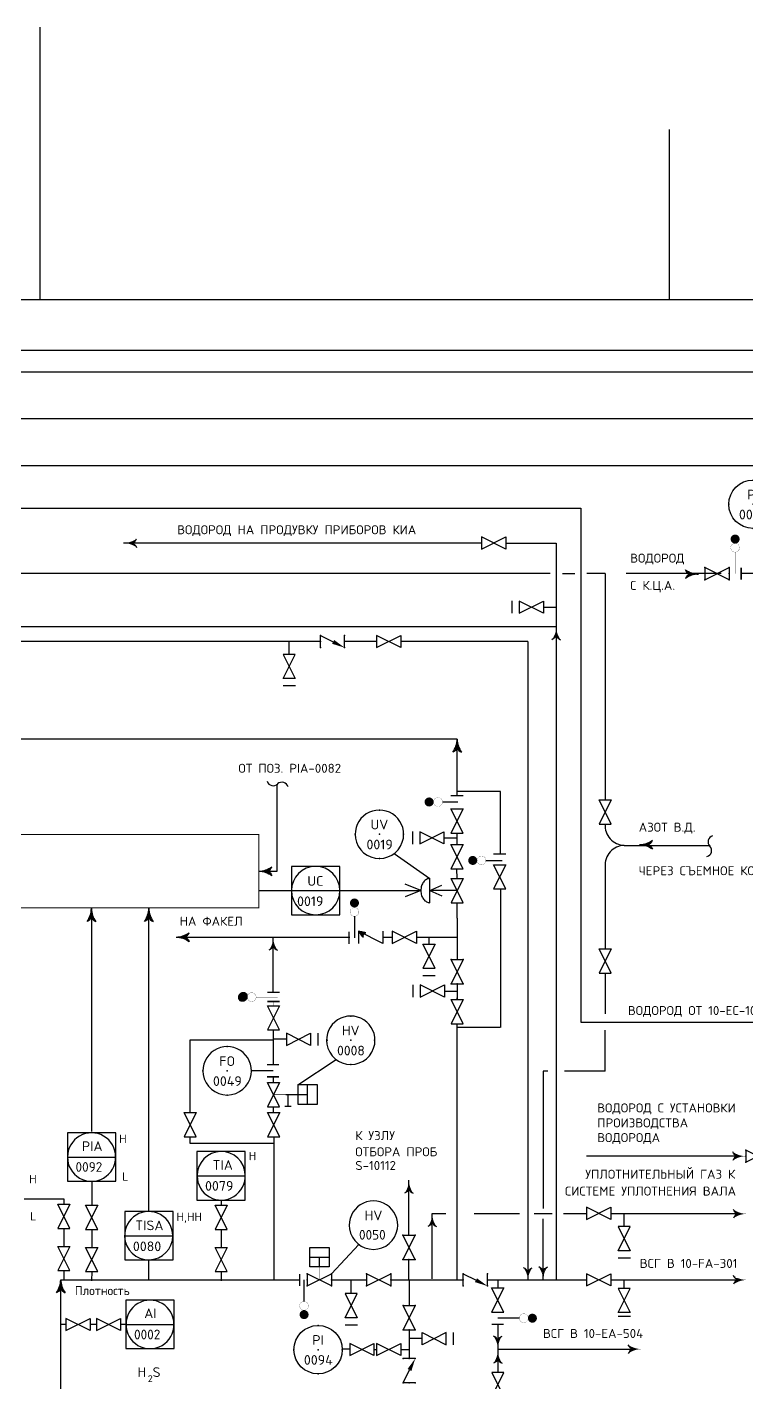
# Model space of a CAD drawing. Extents: x 230 to 652, y 120 to 276.
# Drawn here: x 263.95 to 274.35, y 133.22 to 152.81 of the extents above; entities that cross this region are included whole.
import ezdxf
from ezdxf.enums import TextEntityAlignment as Align

# ---------------------------------------------------------------- set-up
doc = ezdxf.new("R2010")
doc.units = 0
doc.header["$MEASUREMENT"] = 0
for name, pattern in [('DASH', [0.15625, 0.09375, -0.0625]), ('HIDDEN', [0.125, 0.0625, -0.0625]), ('PHANTOM', [0.84375, 0.375, -0.09375, 0.09375, -0.09375, 0.09375, -0.09375]), ('SDASH', [0.09375, 0.046875, -0.046875])]:
    doc.linetypes.add(name, pattern=pattern)
doc.layers.get('0').update_dxf_attribs({"linetype": 'CONTINUOUS'})
for name, color, linetype in [('IN-ATTRIBS', 7, 'CONTINUOUS'), ('IN-ELECTRICAL', 7, 'HIDDEN'), ('IN-EQUIPMENT', 7, 'CONTINUOUS'), ('IN-INST-TAP', 7, 'CONTINUOUS'), ('IN-INSTRUMENT', 7, 'SDASH'), ('IN-MAJ-PROC', 3, 'CONTINUOUS'), ('IN-MIN-PROC', 7, 'CONTINUOUS'), ('IN-SOFTWARE', 7, 'CONTINUOUS')]:
    doc.layers.add(name, color=color, linetype=linetype)
doc.styles.add('ATTRIBS', font='SIMPLEX', dxfattribs={"width": 0.8, "height": 0.125})
doc.styles.add('NARROW', font='simplex', dxfattribs={"width": 0.75, "height": 0.1})
doc.styles.add('S1', font='SIMPLEX.shx')
doc.styles.add('SIMPLEX', font='SIMPLEX')

# ---------------------------------------------------------------- blocks, each defined once
blk = doc.blocks.new('BUBTEXT')
at = {"layer": 'IN-ATTRIBS'}
for p in [(0, 0.25), (-0.25, 0), (0, 0), (0.25, 0), (0, -0.25)]:
    blk.add_point(p, dxfattribs=at)
at = {"layer": 'IN-ATTRIBS', "flags": 1}
for tag, style, width, p in [('IDNUM', 'ATTRIBS', 0.8, (0.009, 0.584)), ('DWGNO', 'ATTRIBS', 0.8, (0.003, 0.447)), ('FILENO', 'ATTRIBS', 0.8, (-0.003, 0.311)), ('LOC', 'ATTRIBS', 0.8, (-0.08, -0.422)), ('SIG', 'ATTRIBS', 0.8, (-0.087, -0.563)), ('INSTALL', 'ATTRIBS', 0.8, (-0.087, -0.699)), ('SERV', 'ATTRIBS', 0.8, (-0.083, -0.838)), ('DATE', 'ATTRIBS', 0.8, (-0.088, -0.969)), ('DES', 'NARROW', 0.75, (-0.087, -1.102)), ('CSYS', 'NARROW', 0.75, (-0.087, -1.243))]:
    blk.add_attdef(tag, text='', height=0.1, dxfattribs=dict(at, style=style, width=width)).set_placement(p, align=Align.CENTER)
at = {"layer": 'IN-ATTRIBS', "style": 'ATTRIBS', "flags": 1}
blk.add_attdef('SYSCDI', text='', height=0.1, dxfattribs=at).set_placement((-0.312, 0.312), align=Align.RIGHT)
at = {"layer": 'IN-ATTRIBS', "style": 'S1'}
for tag, p in [('XT', (0.324, 0.257)), ('A1', (0.323, 0.115)), ('A2', (0.323, -0.035)), ('A3', (0.323, -0.185)), ('RES', (0.323, -0.342))]:
    blk.add_attdef(tag, p, '', height=0.1, dxfattribs=at)
at = {"layer": 'IN-ATTRIBS', "style": 'ATTRIBS'}
blk.add_attdef('SYSCDV', text='', height=0.1, dxfattribs=at).set_placement((-0.312, 0.141), align=Align.RIGHT)
at = {"layer": 'IN-ATTRIBS', "style": 'S1'}
for tag, p in [('INSTTYPE', (0, 0.05)), ('TAGNUM', (0.002, -0.156)), ('MD', (0.402, -0.565)), ('SZ', (0.402, -0.696))]:
    blk.add_attdef(tag, text='', height=0.1, dxfattribs=at).set_placement(p, align=Align.CENTER)
blk = doc.blocks.new('VALVTEXT')
at = {"layer": 'IN-ATTRIBS'}
for p in [(0, 0.0625), (0, 0), (0.25, 0.0625), (0.25, 0), (0, -0.0625), (0.25, -0.0625)]:
    blk.add_point(p, dxfattribs=at)
at = {"layer": 'IN-ATTRIBS', "style": 'S1', "flags": 1}
for tag, p in [('IDNUM', (0.125, 0.5625)), ('DWGNO', (0.125, 0.4375)), ('FILENO', (0.125, 0.3125))]:
    blk.add_attdef(tag, text='', height=0.1, dxfattribs=at).set_placement(p, align=Align.CENTER)
at = {"layer": 'IN-ATTRIBS', "style": 'S1'}
for tag, p in [('MODE', (0.125, 0.078125)), ('SIZE', (0.125, -0.1875))]:
    blk.add_attdef(tag, text='', height=0.1, dxfattribs=at).set_placement(p, align=Align.CENTER)

msp = doc.modelspace()

# ---------------------------------------------------------------- hatches: boundary and pattern name
for points in [[(269.761, 141.551, 1), (269.761, 141.679, 1)], [(270.392, 140.707, 1), (270.392, 140.834, 1)], [(268.619, 140.156, 1), (268.746, 140.156, 1)], [(267.891, 134.208, 1), (268.018, 134.208, 0.373738), (267.963, 134.272, -0.070186), (267.945, 134.272, 0.373738)]]:
    msp.add_hatch(color=2).paths.add_polyline_path(points)
at = {"linetype": 'Continuous'}
h = msp.add_hatch(dxfattribs=at)
h.set_pattern_fill('ANSI31', color=2, scale=0.0014, style=0)
h.set_pattern_definition([(135, (1078.93665225, 116.57192831), (0.000123743686708, 0.000123743686708), [])])
h.paths.add_polyline_path([(268.743, 139.747), (268.806, 139.663), (268.811, 139.713), (268.849, 139.725)])
h = msp.add_hatch(dxfattribs=at)
h.set_pattern_fill('ANSI31', color=2, scale=0.001, style=0)
h.set_pattern_definition([(134.945972343, (282.26745183, -419.68651893), (-8.847165506e-05, -8.8304961643e-05), [])])
edge = h.paths.add_edge_path()
edge.add_arc((267.07, 138.799), 0.0638, 269.946, 449.946)
edge.add_arc((267.07, 138.799), 0.0638, 89.946, 269.946)

# ---------------------------------------------------------------- linework, layer by layer
at = {"color": 4, "linetype": 'Continuous'}
msp.add_line((264.139, 148.873), (264.139, 152.811), dxfattribs=at)
at = {"linetype": 'Continuous'}
for p, q in [((273.237, 148.873), (273.237, 151.33)), ((267.567, 140.616), (267.567, 141.872)), ((269.255, 140.87), (269.774, 140.51)), ((267.301, 140.616), (267.567, 140.616)), ((267.772, 140.335), (268.472, 140.335)), ((269.642, 140.335), (269.417, 140.426)), ((269.642, 140.335), (269.417, 140.243)), ((269.774, 140.335), (269.944, 140.412)), ((269.774, 140.335), (269.944, 140.257)), ((269.774, 140.335), (269.944, 140.257)), ((267.866, 137.527), (268.416, 137.894)), ((264.535, 136.485), (265.235, 136.485)), ((266.405, 136.214), (267.105, 136.214)), ((265.362, 135.349), (266.062, 135.349)), ((268.351, 134.797), (268.744, 135.223)), ((265.378, 134.067), (266.078, 134.067))]:
    msp.add_line(p, q, dxfattribs=at)
at = {"color": 6, "linetype": 'Continuous'}
msp.add_line((229.992, 148.873), (499.167, 148.873), dxfattribs=at)
at = {"color": 5, "linetype": 'Continuous'}
for p, q in [((248.725, 148.144), (283.903, 148.144)), ((250.059, 145.861), (271.953, 145.861)), ((271.953, 145.861), (271.953, 138.435)), ((270.52, 145.356), (265.346, 145.356)), ((270.87, 145.356), (271.6, 145.356)), ((271.6, 145.356), (271.6, 145.065)), ((271.6, 145.065), (271.599, 144.147)), ((271.513, 144.918), (263.202, 144.916)), ((271.69, 144.918), (271.866, 144.918)), ((272.306, 144.918), (272.039, 144.918)), ((272.306, 144.918), (272.306, 141.646)), ((268.19, 143.933), (251.475, 143.928)), ((269.002, 143.933), (268.54, 143.933)), ((271.188, 143.933), (269.352, 143.933)), ((271.188, 143.933), (271.188, 134.716)), ((270.167, 142.522), (257.736, 142.522)), ((270.167, 141.711), (270.167, 142.522)), ((270.792, 141.768), (270.167, 141.768)), ((270.792, 140.866), (270.792, 141.768)), ((270.167, 140.999), (270.167, 141.164)), ((272.582, 140.988), (273.823, 140.988)), ((270.167, 140.51), (270.164, 140.649)), ((272.306, 140.681), (272.306, 140.361)), ((270.792, 140.358), (270.792, 138.356)), ((272.306, 140.361), (272.306, 139.492)), ((270.167, 139.936), (270.167, 140.16)), ((270.167, 139.936), (270.167, 139.342)), ((268.615, 139.659), (266.238, 139.659)), ((267.509, 138.864), (267.509, 139.659)), ((269.229, 139.659), (269.093, 139.659)), ((269.853, 139.659), (269.579, 139.659)), ((270.167, 139.659), (269.853, 139.659)), ((272.306, 139.142), (272.306, 138.553)), ((270.167, 138.99), (270.167, 138.759)), ((267.512, 137.819), (267.512, 138.322)), ((270.788, 138.356), (270.163, 138.356)), ((270.167, 134.71), (270.167, 138.41)), ((271.953, 138.435), (278.495, 138.435)), ((272.306, 137.727), (272.306, 138.316)), ((266.307, 137.128), (266.307, 138.177)), ((266.307, 138.177), (267.512, 138.177)), ((271.476, 137.727), (271.409, 137.727)), ((271.409, 137.727), (271.409, 135.743)), ((272.306, 137.727), (271.718, 137.727)), ((267.512, 137.562), (267.512, 137.637)), ((267.512, 137.128), (267.512, 137.212)), ((266.307, 136.682), (266.307, 136.778)), ((267.516, 136.778), (267.516, 134.71)), ((267.516, 136.682), (266.307, 136.682)), ((274.222, 136.497), (272.035, 136.497)), ((269.47, 135.355), (269.469, 136.15)), ((263.908, 135.88), (264.481, 135.879)), ((264.481, 135.879), (264.481, 135.804)), ((269.806, 134.725), (269.806, 135.668)), ((269.806, 135.668), (270.004, 135.668)), ((270.411, 135.668), (270.939, 135.668)), ((270.938, 135.668), (271.069, 135.668)), ((271.282, 135.668), (271.538, 135.668)), ((271.409, 134.71), (271.409, 135.592)), ((271.703, 135.668), (272.036, 135.668)), ((272.386, 135.668), (274.216, 135.668)), ((264.481, 135.454), (264.481, 135.198)), ((264.885, 135.438), (264.885, 135.183)), ((269.47, 134.71), (269.47, 135.005)), ((264.481, 134.845), (264.481, 134.711)), ((264.885, 134.83), (264.884, 134.695)), ((269.473, 134.71), (269.473, 134.34)), ((270.754, 134.71), (270.754, 134.594)), ((269.473, 133.99), (269.473, 133.585)), ((270.754, 134.072), (270.754, 133.703)), ((270.754, 133.711), (272.703, 133.711)), ((270.754, 133.703), (270.754, 133.37))]:
    msp.add_line(p, q, dxfattribs=at)
at = {"color": 3, "linetype": 'Continuous'}
for p, q in [((283.709, 147.824), (249.153, 147.824)), ((283.709, 147.149), (249.55, 147.149)), ((283.709, 146.474), (249.924, 146.474)), ((273.982, 144.914), (272.609, 144.914)), ((276.114, 144.914), (274.271, 144.914)), ((271.599, 144.147), (257.322, 144.147)), ((271.599, 144.147), (271.599, 134.71)), ((264.439, 131.64), (264.438, 134.605)), ((264.439, 134.71), (267.892, 134.71)), ((268.351, 134.71), (268.858, 134.71)), ((269.208, 134.71), (270.254, 134.71)), ((270.604, 134.71), (270.788, 134.71)), ((270.788, 134.71), (271.926, 134.71)), ((271.926, 134.71), (272.036, 134.71)), ((272.386, 134.71), (273.597, 134.71)), ((273.597, 134.71), (274.113, 134.71)), ((274.113, 134.71), (274.214, 134.71))]:
    msp.add_line(p, q, dxfattribs=at)
at = {"color": 2, "linetype": 'Continuous'}
for p, q in [((270.957, 144.521), (270.957, 144.341)), ((271.413, 144.431), (271.599, 144.431)), ((267.74, 143.748), (267.74, 143.933)), ((267.829, 143.291), (267.65, 143.291)), ((269.519, 141.188), (269.519, 141.008)), ((269.975, 141.098), (270.16, 141.098)), ((268.849, 139.725), (268.743, 139.747)), ((268.743, 139.747), (268.806, 139.663)), ((268.806, 139.663), (268.811, 139.713)), ((268.811, 139.713), (268.849, 139.725)), ((269.76, 139.563), (269.76, 139.659)), ((269.67, 139.106), (269.85, 139.106)), ((269.526, 138.974), (269.526, 138.794)), ((269.982, 138.884), (270.167, 138.884)), ((267.698, 138.186), (267.512, 138.186)), ((268.154, 138.276), (268.154, 138.096)), ((267.721, 137.387), (267.721, 137.221)), ((267.769, 137.217), (267.678, 137.217)), ((272.582, 135.482), (272.582, 135.668)), ((272.671, 135.026), (272.492, 135.026)), ((268.636, 134.512), (268.636, 134.697)), ((272.582, 134.588), (272.582, 134.705)), ((264.512, 134.067), (264.439, 134.067)), ((268.725, 134.056), (268.546, 134.056)), ((272.671, 134.181), (272.492, 134.181)), ((269.659, 133.861), (269.473, 133.861)), ((270.115, 133.772), (270.115, 133.951)), ((268.964, 133.705), (269.001, 133.705))]:
    msp.add_line(p, q, dxfattribs=at)
at = {"color": 2}
for p, q in [((271.063, 144.343), (271.413, 144.518)), ((271.413, 144.343), (271.063, 144.518)), ((271.063, 144.518), (271.063, 144.343)), ((271.413, 144.518), (271.413, 144.343)), ((268.54, 143.845), (268.54, 144.02)), ((267.827, 143.748), (267.652, 143.748)), ((267.652, 143.398), (267.827, 143.748)), ((267.652, 143.748), (267.827, 143.398)), ((267.827, 143.398), (267.652, 143.398)), ((270.077, 141.711), (270.252, 141.711)), ((272.393, 141.646), (272.218, 141.296)), ((272.218, 141.646), (272.393, 141.646)), ((272.393, 141.296), (272.218, 141.646)), ((269.953, 141.615), (270.175, 141.615)), ((272.218, 141.296), (272.393, 141.296)), ((269.625, 141.186), (269.625, 141.011)), ((269.975, 141.011), (269.625, 141.186)), ((269.625, 141.011), (269.975, 141.186)), ((269.975, 141.186), (269.975, 141.011)), ((270.694, 140.866), (270.869, 140.866)), ((270.583, 140.771), (270.819, 140.771)), ((270.869, 140.358), (270.694, 140.708)), ((270.694, 140.708), (270.869, 140.708)), ((270.869, 140.708), (270.694, 140.358)), ((269.774, 140.16), (269.774, 140.51)), ((270.167, 140.335), (269.774, 140.335)), ((270.694, 140.358), (270.869, 140.358)), ((268.683, 139.965), (268.683, 139.652)), ((269.093, 139.572), (268.743, 139.747)), ((268.743, 139.747), (268.743, 139.572)), ((269.093, 139.747), (269.093, 139.572)), ((269.229, 139.747), (269.229, 139.572)), ((269.579, 139.572), (269.229, 139.747)), ((269.229, 139.572), (269.579, 139.747)), ((269.579, 139.747), (269.579, 139.572)), ((269.848, 139.213), (269.673, 139.563)), ((269.848, 139.563), (269.673, 139.213)), ((269.673, 139.563), (269.848, 139.563)), ((272.393, 139.142), (272.218, 139.492)), ((272.218, 139.492), (272.393, 139.492)), ((272.393, 139.492), (272.218, 139.142)), ((269.673, 139.213), (269.848, 139.213)), ((272.218, 139.142), (272.393, 139.142)), ((269.632, 138.971), (269.632, 138.796)), ((269.982, 138.796), (269.632, 138.971)), ((269.632, 138.796), (269.982, 138.971)), ((269.982, 138.971), (269.982, 138.796)), ((268.048, 138.098), (267.698, 138.273)), ((267.698, 138.098), (268.048, 138.273)), ((267.698, 138.273), (267.698, 138.098)), ((268.048, 138.273), (268.048, 138.098)), ((268.006, 137.247), (268.006, 137.527)), ((267.691, 137.387), (268.006, 137.387)), ((272.494, 135.482), (272.669, 135.132)), ((272.494, 135.132), (272.669, 135.482)), ((272.669, 135.482), (272.494, 135.482)), ((268.036, 135.04), (268.316, 135.04)), ((268.176, 134.9), (268.176, 135.04)), ((272.669, 135.132), (272.494, 135.132)), ((270.604, 134.622), (270.604, 134.797)), ((267.954, 134.397), (267.954, 134.71)), ((272.669, 134.588), (272.494, 134.588)), ((272.494, 134.238), (272.669, 134.588)), ((272.494, 134.588), (272.669, 134.238)), ((268.723, 134.512), (268.548, 134.512)), ((268.548, 134.512), (268.723, 134.162)), ((268.548, 134.162), (268.723, 134.512)), ((272.669, 134.238), (272.494, 134.238)), ((268.723, 134.162), (268.548, 134.162)), ((271.067, 134.157), (270.754, 134.157)), ((269.659, 133.949), (270.009, 133.774)), ((270.009, 133.949), (269.659, 133.774)), ((269.659, 133.774), (269.659, 133.949)), ((270.009, 133.774), (270.009, 133.949)), ((269.561, 133.574), (269.386, 133.574)), ((270.667, 133.02), (270.842, 133.37)), ((270.667, 133.37), (270.842, 133.02)), ((270.842, 133.37), (270.667, 133.37))]:
    msp.add_line(p, q, dxfattribs=at)
at = {"color": 7, "linetype": 'Continuous'}
msp.add_line((268.512, 133.712), (268.614, 133.712), dxfattribs=at)
at = {"color": 5, "linetype": 'Continuous'}
for points in [[(265.471, 145.356, 0.206864), (265.534, 145.419)], [(265.471, 145.356, -0.206864), (265.534, 145.294)], [(271.599, 144.022, -0.206864), (271.536, 143.96)], [(271.599, 144.022, 0.206864), (271.661, 143.96)], [(270.167, 142.522, 0.150368), (270.23, 142.335, 0.150368)], [(270.167, 142.397, -0.206864), (270.105, 142.335, -0.206864)], [(270.167, 142.397, 0.206864), (270.23, 142.335, 0.206864)], [(272.928, 140.999, 0.206864), (272.991, 141.061)], [(272.803, 140.999, -0.150368), (272.991, 140.936)], [(272.928, 140.999, -0.206864), (272.991, 140.936)], [(266.23, 139.664, 0.206864), (266.292, 139.726)], [(266.105, 139.664, -0.150368), (266.292, 139.601)], [(266.23, 139.664, -0.206864), (266.292, 139.601)], [(267.509, 139.534, -0.206864), (267.446, 139.472, -0.206864)], [(267.509, 139.534, 0.206864), (267.571, 139.472, 0.206864)], [(274.214, 136.497, -0.206864), (274.151, 136.559, -0.206864)], [(274.214, 136.497, 0.206864), (274.151, 136.434, 0.206864)], [(269.469, 136.025, -0.206864), (269.407, 135.962, -0.206864)], [(269.469, 136.025, 0.206864), (269.532, 135.962, 0.206864)], [(274.224, 135.664, -0.206864), (274.161, 135.727, -0.206864)], [(274.224, 135.664, 0.206864), (274.161, 135.602, 0.206864)], [(269.806, 135.543, -0.206864), (269.744, 135.48, -0.206864)], [(269.806, 135.543, 0.206864), (269.869, 135.48, 0.206864)], [(271.19, 134.821, 0.206864), (271.127, 134.884, 0.206864)], [(271.19, 134.821, -0.206864), (271.252, 134.884, -0.206864)], [(271.409, 134.835, 0.206864), (271.346, 134.897, 0.206864)], [(271.409, 134.835, -0.206864), (271.471, 134.897, -0.206864)], [(270.754, 133.836, 0.206864), (270.692, 133.898, 0.206864)], [(270.754, 133.836, -0.206864), (270.817, 133.898, -0.206864)], [(272.702, 133.71, -0.206864), (272.64, 133.773, -0.206864)], [(272.702, 133.71, 0.206864), (272.64, 133.648, 0.206864)], [(270.754, 133.57, -0.206864), (270.692, 133.507, -0.206864)], [(270.754, 133.57, 0.206864), (270.817, 133.507, 0.206864)]]:
    msp.add_lwpolyline(points, format="xyb", dxfattribs=at)
at = {"color": 2}
for points in [[(270.52, 145.269), (270.87, 145.444), (270.87, 145.269), (270.52, 145.444)], [(273.746, 144.827), (274.096, 145.002), (274.096, 144.827), (273.746, 145.002)], [(269.002, 143.845), (269.352, 144.02), (269.352, 143.845), (269.002, 144.02)], [(270.252, 141.164), (270.077, 141.514), (270.252, 141.514), (270.077, 141.164)], [(270.252, 140.649), (270.077, 140.999), (270.252, 140.999), (270.077, 140.649)], [(270.255, 140.16), (270.08, 140.51), (270.255, 140.51), (270.08, 140.16)], [(270.255, 138.99), (270.08, 139.34), (270.255, 139.34), (270.08, 138.99)], [(270.255, 138.41), (270.08, 138.76), (270.255, 138.76), (270.08, 138.41)], [(267.6, 138.672), (267.425, 138.322), (267.6, 138.322), (267.425, 138.672)], [(267.6, 137.562), (267.425, 137.212), (267.6, 137.212), (267.425, 137.562)], [(268.146, 137.247), (268.146, 137.527), (267.866, 137.527), (267.866, 137.247)], [(266.395, 137.128), (266.22, 136.778), (266.395, 136.778), (266.22, 137.128)], [(267.603, 137.128), (267.428, 136.778), (267.603, 136.778), (267.428, 137.128)], [(274.339, 136.409), (274.689, 136.584), (274.689, 136.409), (274.339, 136.584)], [(264.569, 135.454), (264.394, 135.804), (264.569, 135.804), (264.394, 135.454)], [(264.972, 135.438), (264.797, 135.788), (264.972, 135.788), (264.797, 135.438)], [(266.842, 135.438), (266.667, 135.788), (266.842, 135.788), (266.667, 135.438)], [(272.036, 135.585), (272.386, 135.76), (272.386, 135.585), (272.036, 135.76)], [(264.569, 134.845), (264.394, 135.195), (264.569, 135.195), (264.394, 134.845)], [(264.972, 134.83), (264.797, 135.18), (264.972, 135.18), (264.797, 134.83)], [(266.842, 134.83), (266.667, 135.18), (266.842, 135.18), (266.667, 134.83)], [(268.036, 135.18), (268.316, 135.18), (268.316, 134.9), (268.036, 134.9)], [(269.558, 135.005), (269.383, 135.355), (269.558, 135.355), (269.383, 135.005)], [(268.001, 134.622), (268.351, 134.797), (268.351, 134.622), (268.001, 134.797)], [(268.858, 134.622), (269.208, 134.797), (269.208, 134.622), (268.858, 134.797)], [(272.036, 134.622), (272.386, 134.797), (272.386, 134.622), (272.036, 134.797)], [(270.84, 134.244), (270.665, 134.594), (270.84, 134.594), (270.665, 134.244)], [(269.561, 133.99), (269.386, 134.34), (269.561, 134.34), (269.386, 133.99)], [(264.512, 133.979), (264.862, 134.154), (264.862, 133.979), (264.512, 134.154)], [(264.953, 133.979), (265.303, 134.154), (265.303, 133.979), (264.953, 134.154)], [(268.614, 133.617), (268.964, 133.792), (268.964, 133.617), (268.614, 133.792)], [(269.001, 133.617), (269.351, 133.792), (269.351, 133.617), (269.001, 133.792)]]:
    msp.add_lwpolyline(points, close=True, dxfattribs=at)
for points, const_width in [([(274.151, 145.414, 1), (274.216, 145.414, 1)], 0.065), ([(274.12, 145.289, 1), (274.247, 145.289, 1)], 0.0025), ([(269.761, 141.679, -1), (269.761, 141.551, -1)], 0.0025), ([(269.889, 141.679, -1), (269.889, 141.551, -1)], 0.0025), ([(270.392, 140.834, -1), (270.392, 140.707, -1)], 0.0025), ([(270.52, 140.834, -1), (270.52, 140.707, -1)], 0.0025), ([(268.746, 140.156, -1), (268.619, 140.156, -1)], 0.0025), ([(268.746, 140.027, -1), (268.619, 140.027, -1)], 0.0025), ([(267.197, 138.731, 1), (267.197, 138.859, 1)], 0.0025), ([(267.891, 134.335, -1), (268.018, 134.335, -1)], 0.0025), ([(267.891, 134.208, -1), (268.018, 134.208, -1)], 0.0025), ([(271.129, 134.221, 1), (271.129, 134.093, 1)], 0.0025), ([(271.254, 134.189, 1), (271.254, 134.124, 1)], 0.065)]:
    msp.add_lwpolyline(points, format="xyb", close=True, dxfattribs=dict(at, const_width=const_width))
at = {"color": 2, "const_width": 0.005}
for points in [[(274.183, 145.227), (274.183, 144.914)], [(267.259, 138.795), (267.572, 138.795)]]:
    msp.add_lwpolyline(points, dxfattribs=at)
at = {"color": 3, "linetype": 'Continuous'}
for points in [[(273.529, 144.907, -0.206864), (273.467, 144.97, -0.206864)], [(273.529, 144.907, 0.206864), (273.467, 144.845, 0.206864)], [(273.654, 144.907, 0.150368), (273.467, 144.845, 0.150368)], [(274.224, 134.71, -0.206864), (274.161, 134.772, -0.206864)], [(264.438, 134.587, -0.206864), (264.375, 134.525, -0.206864)], [(264.438, 134.712, 0.150368), (264.5, 134.525, 0.150368)], [(264.438, 134.587, 0.206864), (264.5, 134.525, 0.206864)], [(274.224, 134.71, 0.206864), (274.161, 134.647, 0.206864)]]:
    msp.add_lwpolyline(points, format="xyb", dxfattribs=at)
at = {"color": 2}
for points in [[(268.19, 143.845), (268.19, 144.02), (268.375, 143.928)], [(270.254, 134.622), (270.254, 134.797), (270.44, 134.705)], [(269.561, 133.224), (269.386, 133.224), (269.478, 133.409)]]:
    msp.add_lwpolyline(points, dxfattribs=at)
for points in [[(267.426, 140.616, 0.206864), (267.488, 140.678, 0.206864)], [(267.301, 140.616, -0.150368), (267.488, 140.553, -0.150368)], [(267.426, 140.616, -0.206864), (267.488, 140.553, -0.206864)], [(264.88, 140.075, 0.150368), (264.943, 139.887, 0.150368)], [(265.711, 140.076, 0.150368), (265.773, 139.888, 0.150368)], [(264.88, 139.95, -0.206864), (264.818, 139.887, -0.206864)], [(264.88, 139.95, 0.206864), (264.943, 139.887, 0.206864)], [(265.711, 139.951, -0.206864), (265.648, 139.888, -0.206864)], [(265.711, 139.951, 0.206864), (265.773, 139.888, 0.206864)]]:
    msp.add_lwpolyline(points, format="xyb")
for points in [[(268.472, 140.281), (268.472, 140.685), (267.772, 140.685), (267.772, 140.281)], [(267.772, 140.281), (267.772, 139.985), (268.472, 139.985), (268.472, 140.281)], [(265.235, 136.431), (265.235, 136.835), (264.535, 136.835), (264.535, 136.431)], [(267.105, 136.16), (267.105, 136.564), (266.405, 136.564), (266.405, 136.16)], [(264.535, 136.431), (264.535, 136.135), (265.235, 136.135), (265.235, 136.431)], [(266.405, 136.16), (266.405, 135.864), (267.105, 135.864), (267.105, 136.16)], [(266.062, 135.295), (266.062, 135.699), (265.362, 135.699), (265.362, 135.295)], [(265.362, 135.295), (265.362, 134.999), (266.062, 134.999), (266.062, 135.295)], [(266.078, 134.013), (266.078, 134.417), (265.378, 134.417), (265.378, 134.013)], [(265.378, 134.013), (265.378, 133.717), (266.078, 133.717), (266.078, 134.013)]]:
    msp.add_lwpolyline(points)
msp.add_lwpolyline([(269.774, 140.51, 0.126822), (269.725, 140.497, 0.10607), (269.681, 140.458, 0.085783), (269.653, 140.404, 0.075445), (269.642, 140.335, 0.075445), (269.653, 140.266, 0.085783), (269.681, 140.211, 0.10607), (269.725, 140.172, 0.126822), (269.774, 140.16, 0.126822)], format="xyb", dxfattribs=at)
for centre in [(274.443, 145.917), (268.157, 133.702)]:
    msp.add_circle(centre, 0.35)
at = {"color": 3, "linetype": 'Continuous'}
for centre, start, end in [((273.662, 145.243), 234.4623, 268.6678), ((264.102, 134.72), 324.4623, 358.6678)]:
    msp.add_arc(centre, 0.336, start, end, dxfattribs=at)
at = {"color": 5, "linetype": 'Continuous'}
for centre, radius, start, end in [((269.831, 142.53), 0.336, 324.4623, 358.6678), ((272.593, 141.276), 0.288, 176.0202, 267.8251), ((272.795, 141.335), 0.336, 271.3322, 305.5377), ((272.593, 140.701), 0.288, 92.1749, 183.9798), ((266.097, 139.999), 0.336, 271.3322, 305.5377)]:
    msp.add_arc(centre, radius, start, end, dxfattribs=at)
at = {"linetype": 'Continuous'}
for centre, start, end in [((267.508, 141.941), 197.3455, 315.287), ((267.634, 141.81), 14.549, 132.4904), ((273.884, 141.041), 107.3455, 225.287), ((273.753, 140.915), 284.549, 42.4904)]:
    msp.add_arc(centre, 0.0912, start, end, dxfattribs=at)
for centre, radius, start, end in [((269.043, 141.148), 0.35, 351.1529, 188.8471), ((269.043, 141.148), 0.35, 188.8471, 351.1529), ((267.293, 140.952), 0.336, 271.3322, 305.5377), ((268.122, 140.335), 0.35, 0, 180), ((268.122, 140.335), 0.35, 180, 0), ((264.545, 140.083), 0.336, 324.4623, 358.6678), ((265.375, 140.084), 0.336, 324.4623, 358.6678), ((268.629, 138.172), 0.35, 351.1529, 188.8471), ((268.629, 138.172), 0.35, 188.8471, 351.1529), ((266.843, 137.731), 0.35, 351.1529, 188.8471), ((266.843, 137.731), 0.35, 188.8471, 351.1529), ((264.883, 136.487), 0.348, 359.6548, 180.3452), ((266.757, 136.216), 0.348, 2.4933, 180.3164), ((264.883, 136.483), 0.348, 179.787, 0.213), ((266.757, 136.212), 0.348, 179.6282, 3.1814), ((268.957, 135.501), 0.35, 351.1529, 188.8471), ((265.709, 135.35), 0.348, 359.6836, 182.4933), ((268.957, 135.501), 0.35, 188.8471, 351.1529), ((265.709, 135.347), 0.348, 181.9776, 0.1993), ((265.728, 134.071), 0.346, 359.282, 180.718), ((265.728, 134.063), 0.346, 179.3795, 0.6205)]:
    msp.add_arc(centre, radius, start, end)
at = {"color": 5, "linetype": 'Continuous'}
for points in [[(265.346, 145.356), (265.471, 145.356), (265.386, 145.359), (265.487, 145.364)], [(265.346, 145.356), (265.471, 145.356), (265.386, 145.353), (265.487, 145.348)], [(265.386, 145.359), (265.487, 145.364), (265.425, 145.367), (265.502, 145.375)], [(265.386, 145.353), (265.487, 145.348), (265.425, 145.345), (265.502, 145.337)], [(265.425, 145.367), (265.502, 145.375), (265.463, 145.38), (265.515, 145.388)], [(265.463, 145.38), (265.515, 145.388), (265.5, 145.397), (265.526, 145.402)], [(265.5, 145.397), (265.526, 145.402), (265.534, 145.419)], [(265.425, 145.345), (265.502, 145.337), (265.463, 145.332), (265.515, 145.325)], [(265.463, 145.332), (265.515, 145.325), (265.5, 145.315), (265.526, 145.31)], [(265.5, 145.315), (265.526, 145.31), (265.534, 145.294)], [(271.558, 143.994), (271.553, 143.968), (271.536, 143.96)], [(271.575, 144.03), (271.568, 143.978), (271.558, 143.994), (271.553, 143.968)], [(271.588, 144.068), (271.58, 143.991), (271.575, 144.03), (271.568, 143.978)], [(271.596, 144.107), (271.591, 144.006), (271.588, 144.068), (271.58, 143.991)], [(271.599, 144.147), (271.599, 144.022), (271.596, 144.107), (271.591, 144.006)], [(271.599, 144.147), (271.599, 144.022), (271.602, 144.107), (271.607, 144.006)], [(271.602, 144.107), (271.607, 144.006), (271.61, 144.068), (271.618, 143.991)], [(271.61, 144.068), (271.618, 143.991), (271.623, 144.03), (271.63, 143.978)], [(271.623, 144.03), (271.63, 143.978), (271.64, 143.994), (271.645, 143.968)], [(271.64, 143.994), (271.645, 143.968), (271.661, 143.96)], [(270.156, 142.443), (270.149, 142.366), (270.143, 142.405), (270.136, 142.353)], [(270.164, 142.482), (270.159, 142.381), (270.156, 142.443), (270.149, 142.366)], [(270.167, 142.522), (270.167, 142.397), (270.164, 142.482), (270.159, 142.381)], [(270.167, 142.522), (270.167, 142.397), (270.171, 142.482), (270.175, 142.381)], [(270.171, 142.482), (270.175, 142.381), (270.179, 142.443), (270.186, 142.366)], [(270.179, 142.443), (270.186, 142.366), (270.191, 142.405), (270.199, 142.353)], [(270.126, 142.369), (270.121, 142.343), (270.105, 142.335)], [(270.143, 142.405), (270.136, 142.353), (270.126, 142.369), (270.121, 142.343)], [(270.191, 142.405), (270.199, 142.353), (270.209, 142.369), (270.214, 142.343)], [(270.209, 142.369), (270.214, 142.343), (270.23, 142.335)], [(272.921, 141.023), (272.972, 141.03), (272.957, 141.04), (272.983, 141.045)], [(272.957, 141.04), (272.983, 141.045), (272.991, 141.061)], [(272.803, 140.999), (272.928, 140.999), (272.843, 141.002), (272.945, 141.007)], [(272.803, 140.999), (272.928, 140.999), (272.843, 140.996), (272.945, 140.991)], [(272.843, 141.002), (272.945, 141.007), (272.883, 141.01), (272.959, 141.017)], [(272.843, 140.996), (272.945, 140.991), (272.883, 140.987), (272.959, 140.98)], [(272.883, 141.01), (272.959, 141.017), (272.921, 141.023), (272.972, 141.03)], [(272.883, 140.987), (272.959, 140.98), (272.921, 140.975), (272.972, 140.967)], [(272.921, 140.975), (272.972, 140.967), (272.957, 140.958), (272.983, 140.953)], [(272.957, 140.958), (272.983, 140.953), (272.991, 140.936)], [(266.105, 139.664), (266.23, 139.664), (266.145, 139.667), (266.246, 139.672)], [(266.145, 139.667), (266.246, 139.672), (266.184, 139.675), (266.261, 139.682)], [(266.184, 139.675), (266.261, 139.682), (266.222, 139.688), (266.273, 139.695)], [(266.222, 139.688), (266.273, 139.695), (266.258, 139.705), (266.284, 139.71)], [(266.258, 139.705), (266.284, 139.71), (266.292, 139.726)], [(266.105, 139.664), (266.23, 139.664), (266.145, 139.66), (266.246, 139.655)], [(266.145, 139.66), (266.246, 139.655), (266.184, 139.652), (266.261, 139.645)], [(266.184, 139.652), (266.261, 139.645), (266.222, 139.639), (266.273, 139.632)], [(266.222, 139.639), (266.273, 139.632), (266.258, 139.622), (266.284, 139.617)], [(266.258, 139.622), (266.284, 139.617), (266.292, 139.601)], [(267.467, 139.506), (267.462, 139.48), (267.446, 139.472)], [(267.485, 139.542), (267.477, 139.491), (267.467, 139.506), (267.462, 139.48)], [(267.497, 139.58), (267.49, 139.503), (267.485, 139.542), (267.477, 139.491)], [(267.505, 139.62), (267.501, 139.518), (267.497, 139.58), (267.49, 139.503)], [(267.509, 139.659), (267.509, 139.534), (267.505, 139.62), (267.501, 139.518)], [(267.509, 139.659), (267.509, 139.534), (267.512, 139.62), (267.517, 139.518)], [(267.512, 139.62), (267.517, 139.518), (267.52, 139.58), (267.527, 139.503)], [(267.52, 139.58), (267.527, 139.503), (267.533, 139.542), (267.54, 139.491)], [(267.533, 139.542), (267.54, 139.491), (267.55, 139.506), (267.555, 139.48)], [(267.55, 139.506), (267.555, 139.48), (267.571, 139.472)], [(274.185, 136.538), (274.159, 136.543), (274.151, 136.559)], [(274.221, 136.521), (274.17, 136.528), (274.185, 136.538), (274.159, 136.543)], [(274.185, 136.456), (274.159, 136.451), (274.151, 136.434)], [(274.221, 136.473), (274.17, 136.465), (274.185, 136.456), (274.159, 136.451)], [(274.259, 136.508), (274.183, 136.516), (274.221, 136.521), (274.17, 136.528)], [(274.259, 136.486), (274.183, 136.478), (274.221, 136.473), (274.17, 136.465)], [(274.299, 136.5), (274.197, 136.505), (274.259, 136.508), (274.183, 136.516)], [(274.299, 136.494), (274.197, 136.489), (274.259, 136.486), (274.183, 136.478)], [(274.339, 136.497), (274.214, 136.497), (274.299, 136.5), (274.197, 136.505)], [(274.339, 136.497), (274.214, 136.497), (274.299, 136.494), (274.197, 136.489)], [(269.469, 136.15), (269.469, 136.025), (269.466, 136.11), (269.461, 136.009)], [(269.469, 136.15), (269.469, 136.025), (269.473, 136.11), (269.478, 136.009)], [(269.428, 135.996), (269.423, 135.97), (269.407, 135.962)], [(269.445, 136.033), (269.438, 135.981), (269.428, 135.996), (269.423, 135.97)], [(269.458, 136.071), (269.451, 135.994), (269.445, 136.033), (269.438, 135.981)], [(269.466, 136.11), (269.461, 136.009), (269.458, 136.071), (269.451, 135.994)], [(269.473, 136.11), (269.478, 136.009), (269.481, 136.071), (269.488, 135.994)], [(269.481, 136.071), (269.488, 135.994), (269.494, 136.033), (269.501, 135.981)], [(269.494, 136.033), (269.501, 135.981), (269.511, 135.996), (269.516, 135.97)], [(269.511, 135.996), (269.516, 135.97), (269.532, 135.962)], [(269.795, 135.588), (269.788, 135.512), (269.782, 135.55), (269.775, 135.499)], [(269.803, 135.628), (269.798, 135.526), (269.795, 135.588), (269.788, 135.512)], [(269.806, 135.668), (269.806, 135.543), (269.803, 135.628), (269.798, 135.526)], [(269.806, 135.668), (269.806, 135.543), (269.81, 135.628), (269.814, 135.526)], [(269.81, 135.628), (269.814, 135.526), (269.818, 135.588), (269.825, 135.512)], [(269.818, 135.588), (269.825, 135.512), (269.83, 135.55), (269.838, 135.499)], [(274.195, 135.705), (274.169, 135.71), (274.161, 135.727)], [(274.195, 135.623), (274.169, 135.618), (274.161, 135.602)], [(274.231, 135.688), (274.18, 135.696), (274.195, 135.705), (274.169, 135.71)], [(274.231, 135.64), (274.18, 135.633), (274.195, 135.623), (274.169, 135.618)], [(274.269, 135.675), (274.193, 135.683), (274.231, 135.688), (274.18, 135.696)], [(274.269, 135.653), (274.193, 135.645), (274.231, 135.64), (274.18, 135.633)], [(274.309, 135.667), (274.207, 135.672), (274.269, 135.675), (274.193, 135.683)], [(274.309, 135.661), (274.207, 135.656), (274.269, 135.653), (274.193, 135.645)], [(274.349, 135.664), (274.224, 135.664), (274.309, 135.667), (274.207, 135.672)], [(274.349, 135.664), (274.224, 135.664), (274.309, 135.661), (274.207, 135.656)], [(269.765, 135.514), (269.76, 135.488), (269.744, 135.48)], [(269.782, 135.55), (269.775, 135.499), (269.765, 135.514), (269.76, 135.488)], [(269.83, 135.55), (269.838, 135.499), (269.847, 135.514), (269.852, 135.488)], [(269.847, 135.514), (269.852, 135.488), (269.869, 135.48)], [(271.149, 134.85), (271.144, 134.876), (271.127, 134.884)], [(271.166, 134.813), (271.158, 134.865), (271.149, 134.85), (271.144, 134.876)], [(271.179, 134.775), (271.171, 134.852), (271.166, 134.813), (271.158, 134.865)], [(271.187, 134.736), (271.182, 134.837), (271.179, 134.775), (271.171, 134.852)], [(271.19, 134.696), (271.19, 134.821), (271.187, 134.736), (271.182, 134.837)], [(271.19, 134.696), (271.19, 134.821), (271.193, 134.736), (271.198, 134.837)], [(271.193, 134.736), (271.198, 134.837), (271.201, 134.775), (271.209, 134.852)], [(271.201, 134.775), (271.209, 134.852), (271.214, 134.813), (271.221, 134.865)], [(271.214, 134.813), (271.221, 134.865), (271.231, 134.85), (271.236, 134.876)], [(271.231, 134.85), (271.236, 134.876), (271.252, 134.884)], [(271.367, 134.863), (271.362, 134.889), (271.346, 134.897)], [(271.384, 134.827), (271.377, 134.879), (271.367, 134.863), (271.362, 134.889)], [(271.397, 134.789), (271.39, 134.866), (271.384, 134.827), (271.377, 134.879)], [(271.407, 134.736), (271.402, 134.837), (271.399, 134.775), (271.392, 134.852)], [(271.41, 134.696), (271.41, 134.821), (271.406, 134.736), (271.402, 134.837)], [(271.41, 134.696), (271.41, 134.821), (271.413, 134.736), (271.418, 134.837)], [(271.414, 134.736), (271.418, 134.837), (271.422, 134.775), (271.429, 134.852)], [(271.42, 134.789), (271.427, 134.866), (271.433, 134.827), (271.44, 134.879)], [(271.433, 134.827), (271.44, 134.879), (271.45, 134.863), (271.455, 134.889)], [(271.45, 134.863), (271.455, 134.889), (271.471, 134.897)], [(270.713, 133.864), (270.708, 133.89), (270.692, 133.898)], [(270.73, 133.828), (270.723, 133.88), (270.713, 133.864), (270.708, 133.89)], [(270.743, 133.79), (270.736, 133.867), (270.73, 133.828), (270.723, 133.88)], [(270.751, 133.751), (270.746, 133.852), (270.743, 133.79), (270.736, 133.867)], [(270.754, 133.711), (270.754, 133.836), (270.751, 133.751), (270.746, 133.852)], [(270.754, 133.711), (270.754, 133.836), (270.757, 133.751), (270.762, 133.852)], [(270.757, 133.751), (270.762, 133.852), (270.766, 133.79), (270.773, 133.867)], [(270.766, 133.79), (270.773, 133.867), (270.778, 133.828), (270.786, 133.88)], [(270.778, 133.828), (270.786, 133.88), (270.795, 133.864), (270.8, 133.89)], [(270.795, 133.864), (270.8, 133.89), (270.817, 133.898)], [(270.743, 133.616), (270.736, 133.539), (270.73, 133.578), (270.723, 133.526)], [(270.751, 133.655), (270.746, 133.554), (270.743, 133.616), (270.736, 133.539)], [(270.754, 133.695), (270.754, 133.57), (270.751, 133.655), (270.746, 133.554)], [(270.754, 133.695), (270.754, 133.57), (270.757, 133.655), (270.762, 133.554)], [(270.757, 133.655), (270.762, 133.554), (270.766, 133.616), (270.773, 133.539)], [(270.766, 133.616), (270.773, 133.539), (270.778, 133.578), (270.786, 133.526)], [(272.674, 133.751), (272.648, 133.756), (272.64, 133.773)], [(272.674, 133.669), (272.648, 133.664), (272.64, 133.648)], [(272.71, 133.734), (272.658, 133.742), (272.674, 133.751), (272.648, 133.756)], [(272.71, 133.686), (272.658, 133.679), (272.674, 133.669), (272.648, 133.664)], [(272.748, 133.722), (272.671, 133.729), (272.71, 133.734), (272.658, 133.742)], [(272.748, 133.699), (272.671, 133.692), (272.71, 133.686), (272.658, 133.679)], [(272.787, 133.714), (272.686, 133.718), (272.748, 133.722), (272.671, 133.729)], [(272.787, 133.707), (272.686, 133.702), (272.748, 133.699), (272.671, 133.692)], [(272.827, 133.71), (272.702, 133.71), (272.787, 133.714), (272.686, 133.718)], [(272.827, 133.71), (272.702, 133.71), (272.787, 133.707), (272.686, 133.702)], [(270.713, 133.541), (270.708, 133.515), (270.692, 133.507)], [(270.73, 133.578), (270.723, 133.526), (270.713, 133.541), (270.708, 133.515)], [(270.778, 133.578), (270.786, 133.526), (270.795, 133.541), (270.8, 133.515)], [(270.795, 133.541), (270.8, 133.515), (270.817, 133.507)]]:
    msp.add_solid(points, dxfattribs=at)
at = {"color": 3, "linetype": 'Continuous'}
for points in [[(273.501, 144.948), (273.475, 144.953), (273.467, 144.97)], [(273.501, 144.866), (273.475, 144.861), (273.467, 144.845)], [(273.537, 144.931), (273.485, 144.939), (273.501, 144.948), (273.475, 144.953)], [(273.537, 144.883), (273.485, 144.876), (273.501, 144.866), (273.475, 144.861)], [(273.575, 144.919), (273.498, 144.926), (273.537, 144.931), (273.485, 144.939)], [(273.575, 144.896), (273.498, 144.889), (273.537, 144.883), (273.485, 144.876)], [(273.614, 144.91), (273.513, 144.915), (273.575, 144.919), (273.498, 144.926)], [(273.614, 144.904), (273.513, 144.899), (273.575, 144.896), (273.498, 144.889)], [(273.654, 144.907), (273.529, 144.907), (273.614, 144.91), (273.513, 144.915)], [(273.654, 144.907), (273.529, 144.907), (273.614, 144.904), (273.513, 144.899)], [(274.195, 134.751), (274.169, 134.756), (274.161, 134.772)], [(264.414, 134.595), (264.406, 134.544), (264.397, 134.559), (264.392, 134.533)], [(264.426, 134.633), (264.419, 134.556), (264.414, 134.595), (264.406, 134.544)], [(264.434, 134.672), (264.43, 134.571), (264.426, 134.633), (264.419, 134.556)], [(264.438, 134.712), (264.438, 134.587), (264.434, 134.672), (264.43, 134.571)], [(264.438, 134.712), (264.438, 134.587), (264.441, 134.672), (264.446, 134.571)], [(264.441, 134.672), (264.446, 134.571), (264.449, 134.633), (264.456, 134.556)], [(264.449, 134.633), (264.456, 134.556), (264.462, 134.595), (264.469, 134.544)], [(264.462, 134.595), (264.469, 134.544), (264.479, 134.559), (264.484, 134.533)], [(274.195, 134.668), (274.169, 134.663), (274.161, 134.647)], [(274.231, 134.686), (274.18, 134.678), (274.195, 134.668), (274.169, 134.663)], [(274.269, 134.721), (274.193, 134.728), (274.231, 134.734), (274.18, 134.741)], [(274.269, 134.698), (274.193, 134.691), (274.231, 134.686), (274.18, 134.678)], [(274.309, 134.713), (274.207, 134.718), (274.269, 134.721), (274.193, 134.728)], [(274.309, 134.706), (274.207, 134.702), (274.269, 134.698), (274.193, 134.691)], [(274.349, 134.71), (274.224, 134.71), (274.309, 134.713), (274.207, 134.718)], [(274.349, 134.71), (274.224, 134.71), (274.309, 134.706), (274.207, 134.702)], [(264.397, 134.559), (264.392, 134.533), (264.375, 134.525)], [(264.479, 134.559), (264.484, 134.533), (264.5, 134.525)]]:
    msp.add_solid(points, dxfattribs=at)
at = {"color": 2}
for points in [[(268.359, 143.901), (268.54, 143.845), (268.39, 143.955)], [(270.424, 134.678), (270.604, 134.622), (270.454, 134.732)], [(269.505, 133.393), (269.561, 133.574), (269.451, 133.424)]]:
    msp.add_solid(points, dxfattribs=at)
for points in [[(267.38, 140.627), (267.457, 140.635), (267.418, 140.64), (267.47, 140.647)], [(267.418, 140.64), (267.47, 140.647), (267.455, 140.657), (267.48, 140.662)], [(267.455, 140.657), (267.48, 140.662), (267.488, 140.678)], [(267.301, 140.616), (267.426, 140.616), (267.341, 140.619), (267.442, 140.624)], [(267.301, 140.616), (267.426, 140.616), (267.341, 140.613), (267.442, 140.608)], [(267.341, 140.619), (267.442, 140.624), (267.38, 140.627), (267.457, 140.635)], [(267.341, 140.613), (267.442, 140.608), (267.38, 140.605), (267.457, 140.597)], [(267.38, 140.605), (267.457, 140.597), (267.418, 140.592), (267.47, 140.584)], [(267.418, 140.592), (267.47, 140.584), (267.455, 140.575), (267.48, 140.57)], [(267.455, 140.575), (267.48, 140.57), (267.488, 140.553)], [(264.88, 140.075), (264.88, 139.95), (264.877, 140.035), (264.872, 139.934)], [(264.88, 140.075), (264.88, 139.95), (264.884, 140.035), (264.889, 139.934)], [(265.711, 140.076), (265.711, 139.951), (265.707, 140.036), (265.703, 139.935)], [(265.711, 140.076), (265.711, 139.951), (265.714, 140.036), (265.719, 139.935)], [(264.839, 139.921), (264.834, 139.896), (264.818, 139.887)], [(264.856, 139.958), (264.849, 139.906), (264.839, 139.921), (264.834, 139.896)], [(264.869, 139.996), (264.862, 139.919), (264.856, 139.958), (264.849, 139.906)], [(264.877, 140.035), (264.872, 139.934), (264.869, 139.996), (264.862, 139.919)], [(264.884, 140.035), (264.889, 139.934), (264.892, 139.996), (264.899, 139.919)], [(264.892, 139.996), (264.899, 139.919), (264.905, 139.958), (264.912, 139.906)], [(264.905, 139.958), (264.912, 139.906), (264.922, 139.921), (264.927, 139.896)], [(264.922, 139.921), (264.927, 139.896), (264.943, 139.887)], [(265.669, 139.922), (265.664, 139.896), (265.648, 139.888)], [(265.687, 139.959), (265.679, 139.907), (265.669, 139.922), (265.664, 139.896)], [(265.699, 139.997), (265.692, 139.92), (265.687, 139.959), (265.679, 139.907)], [(265.707, 140.036), (265.703, 139.935), (265.699, 139.997), (265.692, 139.92)], [(265.714, 140.036), (265.719, 139.935), (265.722, 139.997), (265.729, 139.92)], [(265.722, 139.997), (265.729, 139.92), (265.735, 139.959), (265.742, 139.907)], [(265.735, 139.959), (265.742, 139.907), (265.752, 139.922), (265.757, 139.896)], [(265.752, 139.922), (265.757, 139.896), (265.773, 139.888)]]:
    msp.add_solid(points)
at = {"layer": 'IN-ELECTRICAL', "color": 7, "linetype": 'Continuous'}
for p, q in [((267.301, 140.335), (269.642, 140.335)), ((264.882, 140.085), (264.881, 136.852)), ((265.712, 135.698), (265.712, 140.085)), ((265.712, 134.712), (265.712, 134.999))]:
    msp.add_line(p, q, dxfattribs=at)
at = {"layer": 'IN-EQUIPMENT', "color": 2}
msp.add_line((268.608, 139.565), (268.608, 139.74), dxfattribs=at)
at = {"layer": 'IN-EQUIPMENT', "color": 2, "const_width": 0.021}
for points in [[(274.271, 145.002), (274.271, 144.827)], [(267.425, 138.864), (267.6, 138.864)], [(267.425, 138.732), (267.6, 138.732)], [(267.418, 137.819), (267.593, 137.819)], [(267.418, 137.644), (267.593, 137.644)], [(267.892, 134.622), (267.892, 134.797)], [(270.84, 134.069), (270.665, 134.069)]]:
    msp.add_lwpolyline(points, dxfattribs=at)
at = {"layer": 'IN-EQUIPMENT', "color": 6, "const_width": 0.015}
msp.add_lwpolyline([(260.551, 141.147), (267.301, 141.147), (267.301, 140.085), (260.551, 140.085)], close=True, dxfattribs=at)
at = {"layer": 'IN-INST-TAP', "color": 7}
for p, q in [((267.506, 137.731), (267.193, 137.731)), ((264.885, 136.135), (264.885, 135.788)), ((266.755, 135.864), (266.755, 135.788)), ((266.755, 134.83), (266.754, 134.695)), ((265.378, 134.067), (265.303, 134.067))]:
    msp.add_line(p, q, dxfattribs=at)
at = {"layer": 'IN-INST-TAP', "color": 2}
for p, q in [((266.755, 135.438), (266.755, 135.183)), ((264.953, 134.067), (264.862, 134.067)), ((269.348, 133.705), (269.473, 133.705))]:
    msp.add_line(p, q, dxfattribs=at)
at = {"layer": 'IN-MIN-PROC', "color": 7}
msp.add_line((270.167, 138.76), (270.167, 138.787), dxfattribs=at)
at = {"layer": 'IN-MIN-PROC', "color": 2}
msp.add_line((269.473, 133.585), (269.473, 133.574), dxfattribs=at)
for points, const_width in [([(267.512, 138.672), (267.512, 138.732)], 0.005), ([(267.875, 137.387), (267.51, 137.387)], 0.007), ([(268.176, 134.909), (268.176, 134.71)], 0.007)]:
    msp.add_lwpolyline(points, dxfattribs=dict(at, const_width=const_width))

# ---------------------------------------------------------------- block references
at = {"color": 7, "linetype": 'Continuous', "xscale": 1.4, "yscale": 1.4, "zscale": 1.4}
msp.add_blockref('BUBTEXT', (274.443, 145.917), dxfattribs=at).add_auto_attribs({'INSTTYPE': 'PI', 'TAGNUM': '0095'})
at = {"layer": 'IN-INSTRUMENT', "color": 7, "yscale": 1.4, "zscale": 1.4}
for p, xscale, values in [((269.043, 141.149), 1.4, {'INSTTYPE': 'UV', 'TAGNUM': '0019'}), ((268.629, 138.172), 1.37, {'INSTTYPE': 'HV', 'TAGNUM': '0008'}), ((266.843, 137.731), 1.4, {'INSTTYPE': 'FO', 'TAGNUM': '0049'}), ((268.157, 133.702), 1.4, {'INSTTYPE': 'PI', 'TAGNUM': '0094'})]:
    msp.add_blockref('BUBTEXT', p, dxfattribs=dict(at, xscale=xscale)).add_auto_attribs(values)
at = {"layer": 'IN-MAJ-PROC', "color": 2, "linetype": 'PHANTOM', "xscale": 1.4, "yscale": 1.4, "zscale": 1.4}
for p in [(273.746, 144.914), (274.339, 136.497)]:
    msp.add_blockref('VALVTEXT', p, dxfattribs=at)
at = {"layer": 'IN-MIN-PROC', "color": 2, "xscale": 1.4, "yscale": 1.4, "zscale": 1.4}
for p in [(268.19, 143.933), (270.254, 134.71)]:
    msp.add_blockref('VALVTEXT', p, dxfattribs=at)
at = {"layer": 'IN-MIN-PROC', "color": 2, "xscale": 1.4, "yscale": 1.4, "zscale": 1.4, "rotation": 90}
for p in [(270.167, 138.99), (269.47, 135.005), (269.473, 133.99)]:
    msp.add_blockref('VALVTEXT', p, dxfattribs=at)
at = {"layer": 'IN-MIN-PROC', "color": 7, "xscale": 1.4, "yscale": 1.4, "zscale": 1.4, "rotation": 90}
msp.add_blockref('VALVTEXT', (269.473, 133.224), dxfattribs=at)
at = {"layer": 'IN-SOFTWARE', "color": 2, "xscale": 1.4, "yscale": 1.4, "zscale": 1.4}
for p in [(268.001, 134.71), (268.858, 134.71)]:
    msp.add_blockref('VALVTEXT', p, dxfattribs=at)

# ---------------------------------------------------------------- texts
at = {"color": 1, "linetype": 'Continuous'}
for s, style, p in [('ВОДОРОД НА ПРОДУВКУ ПРИБОРОВ КИА', 'SIMPLEX', (266.12, 145.483)), ('ВОДОРОД', 'S1', (272.667, 145.073)), ('С К.Ц.А.', 'S1', (272.667, 144.679)), ('ОТ ПОЗ. РIA-0082', 'SIMPLEX', (267.005, 142.037)), ('АЗОТ В.Д.', 'SIMPLEX', (272.791, 141.186)), ('ЧЕРЕЗ СЪЕМНОЕ КОЛЕНО', 'SIMPLEX', (272.791, 140.557)), ('НА ФАКЕЛ', 'SIMPLEX', (266.157, 139.827)), ('ВОДОРОД ОТ 10-ЕС-103 И ИЗ Е-202 (10-PA-101)', 'S1', (272.634, 138.537)), ('ВОДОРОД С УСТАНОВКИ', 'SIMPLEX', (272.191, 137.13)), ('ПРОИЗВОДСТВА ', 'SIMPLEX', (272.191, 136.914)), ('К УЗЛУ ', 'SIMPLEX', (268.694, 136.73)), ('ВОДОРОДА ', 'SIMPLEX', (272.191, 136.701)), ('ОТБОРА ПРОБ', 'SIMPLEX', (268.694, 136.496)), ('S-10112', 'SIMPLEX', (268.694, 136.298)), ('УПЛОТНИТЕЛЬНЫЙ ГАЗ К', 'SIMPLEX', (272.019, 136.172)), ('СИСТЕМЕ УПЛОТНЕНИЯ ВАЛА', 'SIMPLEX', (271.725, 135.928)), ('ВСГ В 10-FA-301', 'SIMPLEX', (272.806, 134.883)), ('ВСГ В 10-EA-504', 'SIMPLEX', (271.407, 133.871))]:
    msp.add_text(s, height=0.13, dxfattribs=dict(at, style=style)).set_placement(p)
at = {"color": 7, "linetype": 'Continuous', "style": 'S1'}
for s, height, p in [('UC', 0.14, (268.002, 140.404)), ('0019', 0.14, (267.853, 140.111)), ('H', 0.12, (265.282, 136.689)), ('PIA', 0.14, (264.743, 136.572)), ('H', 0.12, (263.981, 136.106)), ('L', 0.12, (265.326, 136.143)), ('L', 0.12, (263.995, 135.57)), ('TISA', 0.14, (265.514, 135.428)), ('H,HH', 0.12, (266.111, 135.562)), ('0080', 0.14, (265.48, 135.125))]:
    msp.add_text(s, height=height, dxfattribs=at).set_placement(p)
at = {"color": 7, "linetype": 'DASH', "style": 'S1'}
for s, height, p in [('H', 0.12, (267.154, 136.439)), ('TIA', 0.14, (266.632, 136.3)), ('0079', 0.14, (266.523, 135.998)), ('AI', 0.14, (265.644, 134.158)), ('H S', 0.14, (265.546, 133.307)), ('2', 0.1, (265.696, 133.233))]:
    msp.add_text(s, height=height, dxfattribs=at).set_placement(p)
at = {"color": 7, "linetype": 'Continuous', "style": 'S1', "width": 0.95}
msp.add_text('0092', height=0.14, dxfattribs=at).set_placement((264.651, 136.272))
at = {"linetype": 'Continuous', "style": 'SIMPLEX'}
msp.add_text('HV', height=0.14, dxfattribs=at).set_placement((268.829, 135.571))
at = {"linetype": 'Continuous', "style": 'SIMPLEX', "width": 0.95}
msp.add_text('0050', height=0.14, dxfattribs=at).set_placement((268.748, 135.292))
at = {"color": 7, "linetype": 'DASH', "style": 'S1'}
for s, height, width, p in [('Плотность', 0.13, 0.93, (264.641, 134.49)), ('0002', 0.14, 0.95, (265.497, 133.851))]:
    msp.add_text(s, height=height, dxfattribs=dict(at, width=width)).set_placement(p)

doc.saveas('drawing.dxf')
